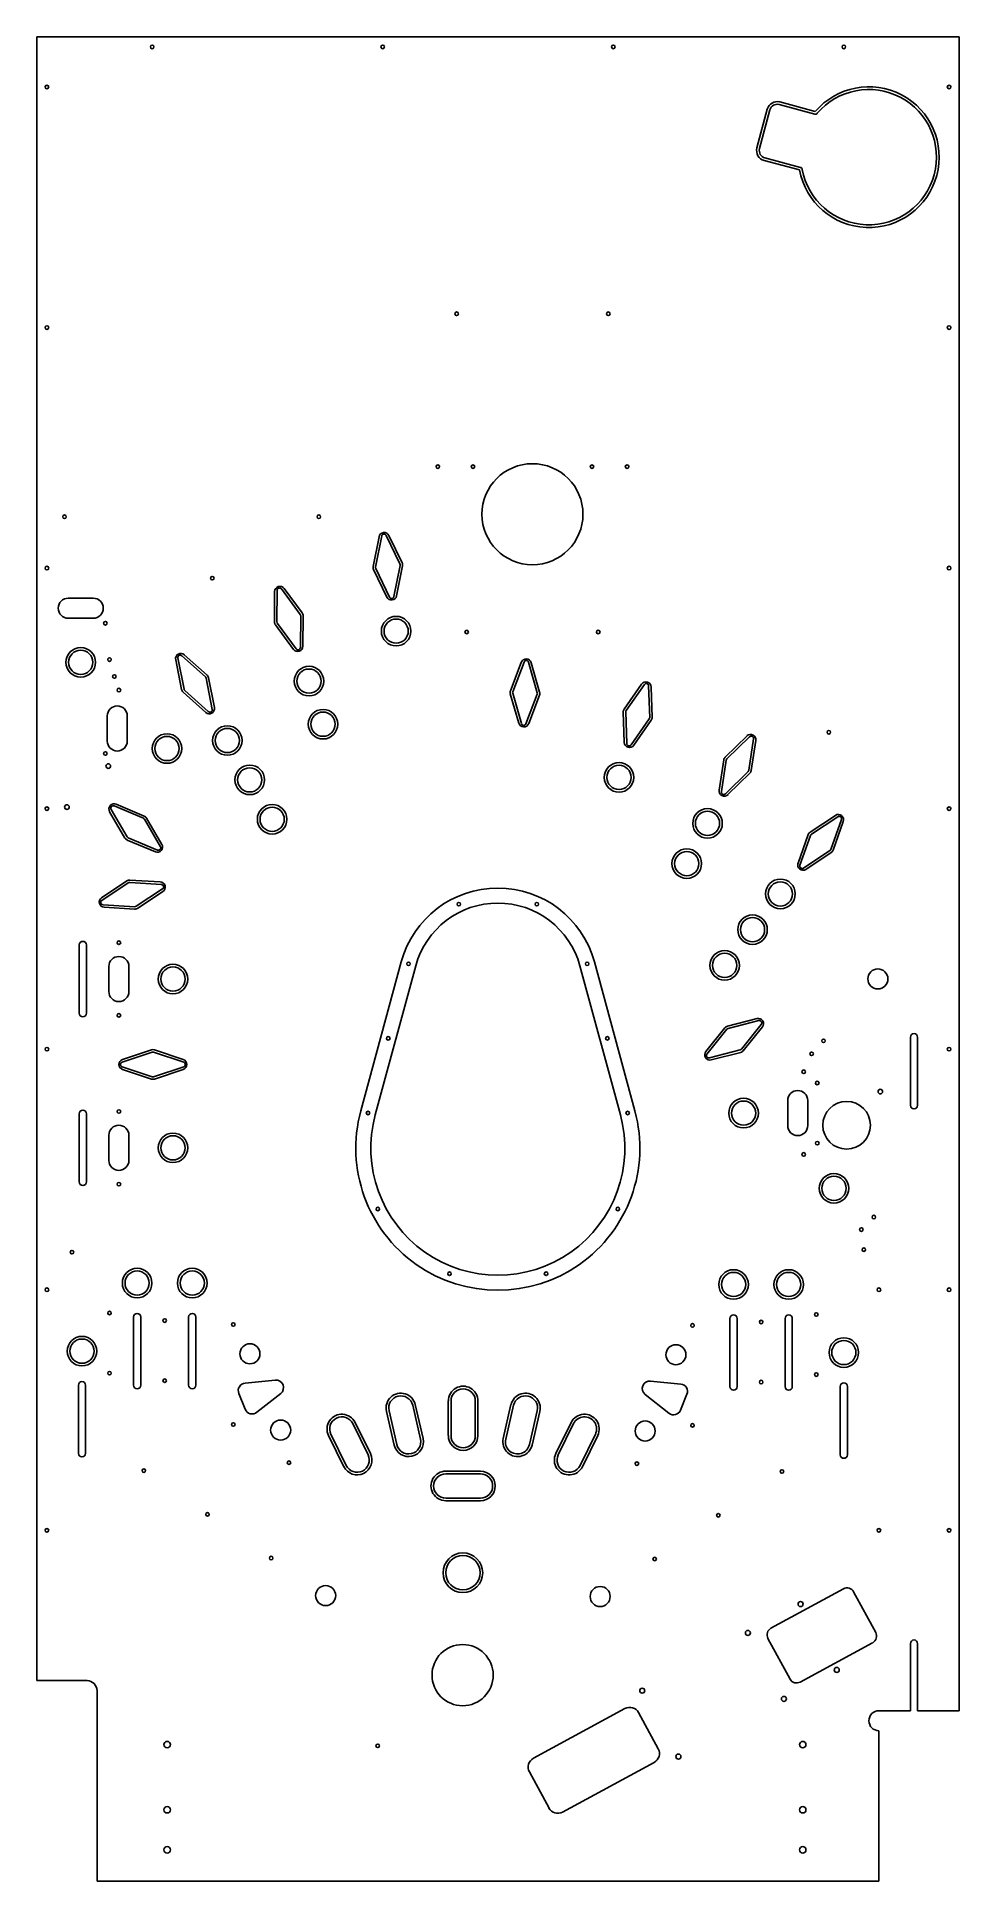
# Model space of a CAD drawing. Extents: x 0 to 23, y 0 to 46.
import ezdxf

# ---------------------------------------------------------------- set-up
doc = ezdxf.new("R2010")
doc.units = 0
doc.header["$LTSCALE"] = 5.77014
doc.header["$MEASUREMENT"] = 0
for name, color, linetype in [('DF250', 3, 'CONTINUOUS'), ('DF500', 5, 'CONTINUOUS'), ('MIRCO_250', 3, 'CONTINUOUS'), ('MIRCO_500', 5, 'CONTINUOUS')]:
    doc.layers.add(name, color=color, linetype=linetype)

msp = doc.modelspace()

# ---------------------------------------------------------------- linework, layer by layer
at = {"layer": 'DF250', "color": 3, "linetype": 'CONTINUOUS'}
for p, q in [((17.958, 43.23), (18.216, 44.196)), ((18.529, 44.376), (19.413, 44.139)), ((19.022, 42.681), (18.138, 42.918)), ((8.077, 19.209), (9.088, 22.929)), ((13.904, 22.929), (14.914, 19.209))]:
    msp.add_line(p, q, dxfattribs=at)
for centre, radius, start, end in [((20.748, 43), 1.755, -169.5198, 139.5198), ((18.463, 44.13), 0.255, 75, 165), ((18.204, 43.164), 0.255, 165, -105), ((11.496, 22.275), 2.495, 15.1959, 164.8041), ((11.496, 18.281), 3.542, 164.8041, 15.1959)]:
    msp.add_arc(centre, radius, start, end, dxfattribs=at)
at = {"layer": 'DF500', "color": 5, "linetype": 'CONTINUOUS'}
for p, q in [((0, 46), (23, 46)), ((0, 46), (0, 5)), ((23, 4.25), (23, 46)), ((23, 46), (23, 4.25)), ((18.023, 43.213), (18.282, 44.179)), ((18.511, 44.311), (19.399, 44.073)), ((19.043, 42.745), (18.155, 42.983)), ((0, 40.75), (0, 7.25)), ((0.782, 32), (1.407, 32)), ((1.407, 31.5), (0.782, 31.5)), ((1.755, 28.437), (1.755, 29.062)), ((2.255, 29.062), (2.255, 28.437)), ((1.057, 21.65), (1.057, 23.35)), ((1.237, 23.35), (1.237, 21.65)), ((1.795, 22.188), (1.795, 22.813)), ((2.295, 22.813), (2.295, 22.188)), ((8.439, 19.111), (9.449, 22.831)), ((13.542, 22.831), (14.552, 19.111)), ((21.785, 19.35), (21.785, 21.05)), ((21.965, 21.05), (21.965, 19.35)), ((18.725, 19.469), (18.725, 18.844)), ((19.225, 18.844), (19.225, 19.469)), ((1.057, 17.44), (1.057, 19.14)), ((1.237, 19.14), (1.237, 17.44)), ((1.795, 17.978), (1.795, 18.603)), ((2.295, 18.603), (2.295, 17.978)), ((2.41, 14.069), (2.41, 12.369)), ((2.59, 12.369), (2.59, 14.069)), ((3.785, 14.069), (3.785, 12.369)), ((3.965, 12.369), (3.965, 14.069)), ((17.285, 12.334), (17.285, 14.034)), ((17.465, 14.034), (17.465, 12.334)), ((18.66, 12.334), (18.66, 14.034)), ((18.84, 14.034), (18.84, 12.334)), ((5.945, 12.496), (5.193, 12.422)), ((15.305, 12.472), (16.057, 12.399)), ((1.035, 12.37), (1.035, 10.67)), ((1.215, 10.67), (1.215, 12.37)), ((5.037, 12.165), (5.196, 11.771)), ((5.486, 11.694), (6.08, 12.162)), ((15.764, 11.67), (15.17, 12.139)), ((16.213, 12.142), (16.054, 11.747)), ((20.035, 10.636), (20.035, 12.336)), ((20.215, 12.336), (20.215, 10.636)), ((20.115, 7.289), (18.308, 6.309)), ((20.919, 6.2), (20.369, 7.214)), ((18.233, 6.055), (18.783, 5.04)), ((19.038, 4.965), (20.844, 5.945)), ((21.785, 4.25), (21.785, 5.925)), ((21.965, 5.925), (21.965, 4.25)), ((1.25, 5), (0, 5)), ((1.5, 0), (1.5, 4.75)), ((14.667, 4.302), (12.382, 3.063)), ((15.496, 3.299), (15.006, 4.202)), ((21, 4.25), (21.785, 4.25)), ((21.965, 4.25), (23, 4.25)), ((21, 3.75), (21, 0)), ((13.111, 1.72), (15.395, 2.96)), ((12.282, 2.724), (12.772, 1.821)), ((1.5, 0), (21, 0))]:
    msp.add_line(p, q, dxfattribs=at)
for centre, radius in [((2.875, 45.75), 0.0445), ((8.625, 45.75), 0.0445), ((14.375, 45.75), 0.0445), ((20.125, 45.75), 0.0445), ((0.25, 44.75), 0.0445), ((22.75, 44.75), 0.0445), ((10.469, 39.094), 0.0445), ((14.25, 39.094), 0.0445), ((0.25, 38.75), 0.0445), ((22.75, 38.75), 0.0445), ((10, 35.281), 0.0445), ((10.875, 35.281), 0.0445), ((12.359, 34.094), 1.26), ((13.844, 35.281), 0.0445), ((14.719, 35.281), 0.0445), ((0.688, 34.031), 0.0445), ((7.031, 34.031), 0.0445), ((0.25, 32.75), 0.0445), ((22.75, 32.75), 0.0445), ((4.375, 32.5), 0.0445), ((1.708, 31.375), 0.0445), ((10.719, 31.156), 0.0445), ((14, 31.156), 0.0445), ((1.812, 30.469), 0.0445), ((1.933, 30.046), 0.0445), ((2.045, 29.707), 0.0445), ((19.75, 28.656), 0.0445), ((1.708, 28.125), 0.0445), ((1.781, 27.812), 0.0575), ((0.25, 26.75), 0.0445), ((0.75, 26.79), 0.0575), ((22.75, 26.75), 0.0445), ((10.523, 24.368), 0.0445), ((12.468, 24.368), 0.0445), ((2.045, 23.406), 0.0445), ((9.268, 22.88), 0.0445), ((13.723, 22.88), 0.0445), ((20.974, 22.502), 0.25), ((2.045, 21.594), 0.0445), ((0.25, 20.75), 0.0445), ((8.763, 21.02), 0.0445), ((14.228, 21.02), 0.0445), ((19.617, 20.96), 0.0445), ((22.75, 20.75), 0.0445), ((19.321, 20.634), 0.0445), ((19.125, 20.188), 0.0445), ((19.462, 19.906), 0.0445), ((20.195, 18.853), 0.594), ((21.035, 19.693), 0.0575), ((2.045, 19.197), 0.0445), ((8.258, 19.16), 0.0445), ((14.733, 19.16), 0.0445), ((19.462, 18.406), 0.0445), ((19.125, 18.125), 0.0445), ((2.045, 17.384), 0.0445), ((8.503, 16.764), 0.0445), ((14.488, 16.764), 0.0445), ((20.874, 16.562), 0.0445), ((20.563, 16.251), 0.0445), ((0.875, 15.688), 0.0445), ((20.625, 15.75), 0.0445), ((10.291, 15.15), 0.0445), ((12.7, 15.15), 0.0445), ((0.25, 14.75), 0.0445), ((21, 14.75), 0.0445), ((22.75, 14.75), 0.0445), ((1.812, 14.169), 0.0445), ((3.188, 13.981), 0.0445), ((4.899, 13.883), 0.0445), ((16.351, 13.86), 0.0445), ((18.063, 13.947), 0.0445), ((19.438, 14.134), 0.0445), ((5.314, 13.153), 0.25), ((15.937, 13.13), 0.25), ((1.812, 12.669), 0.0445), ((3.188, 12.481), 0.0445), ((18.063, 12.447), 0.0445), ((19.438, 12.634), 0.0445), ((4.899, 11.39), 0.0445), ((6.08, 11.25), 0.25), ((15.17, 11.227), 0.25), ((16.351, 11.367), 0.0445), ((2.668, 10.239), 0.0445), ((6.287, 10.436), 0.0445), ((14.964, 10.413), 0.0445), ((18.582, 10.216), 0.0445), ((0.25, 8.75), 0.0445), ((4.255, 9.148), 0.0445), ((16.995, 9.125), 0.0445), ((21, 8.75), 0.0445), ((22.75, 8.75), 0.0445), ((5.842, 8.057), 0.0445), ((15.408, 8.033), 0.0445), ((7.202, 7.122), 0.25), ((14.048, 7.098), 0.25), ((19.046, 6.911), 0.0625), ((17.731, 6.191), 0.0625), ((10.617, 5.138), 0.763), ((19.947, 5.267), 0.0625), ((15.099, 4.75), 0.0625), ((18.631, 4.546), 0.0625), ((3.25, 3.405), 0.08), ((8.5, 3.375), 0.0445), ((19.1, 3.405), 0.08), ((16, 3.105), 0.0625), ((3.25, 1.78), 0.08), ((19.1, 1.78), 0.08), ((3.25, 0.78), 0.08), ((19.1, 0.78), 0.08)]:
    msp.add_circle(centre, radius, dxfattribs=at)
for centre, radius, start, end in [((20.748, 43), 1.688, -169.6231, 139.6231), ((18.463, 44.13), 0.188, 75, 165), ((19.415, 44.134), 0.0625, -105, -40.3769), ((18.204, 43.164), 0.188, 165, -105), ((19.027, 42.685), 0.0625, 10.3769, 75), ((0.782, 31.75), 0.25, 90, -90), ((1.407, 31.75), 0.25, -90, 90), ((2.005, 29.062), 0.25, 0, -180), ((2.005, 28.437), 0.25, 180, 0), ((11.496, 22.275), 2.12, 15.1959, 164.8041), ((1.147, 23.35), 0.09, 0, 180), ((2.045, 22.813), 0.25, 0, -180), ((2.045, 22.188), 0.25, 180, 0), ((1.147, 21.65), 0.09, 180, 0), ((21.875, 21.05), 0.09, 0, 180), ((18.975, 19.469), 0.25, 0, 180), ((21.875, 19.35), 0.09, 180, 0), ((1.147, 19.14), 0.09, 0, 180), ((11.496, 18.281), 3.167, 164.8041, 15.1959), ((2.045, 18.603), 0.25, 0, 180), ((18.975, 18.844), 0.25, 180, 0), ((2.045, 17.978), 0.25, 180, 0), ((1.147, 17.44), 0.09, 180, 0), ((2.5, 14.069), 0.09, 0, -180), ((3.875, 14.069), 0.09, 0, 180), ((17.375, 14.034), 0.09, 0, 180), ((18.75, 14.034), 0.09, 0, 180), ((1.125, 12.37), 0.09, 0, 180), ((5.211, 12.235), 0.188, 95.5935, -158.0705), ((5.964, 12.309), 0.188, -51.7345, 95.5935), ((15.287, 12.286), 0.188, 84.4065, -128.2655), ((20.125, 12.336), 0.09, 0, 180), ((2.5, 12.369), 0.09, 180, 0), ((3.875, 12.369), 0.09, 180, 0), ((16.039, 12.212), 0.188, -21.9295, 84.4065), ((17.375, 12.334), 0.09, 180, 0), ((18.75, 12.334), 0.09, 180, 0), ((5.37, 11.841), 0.188, -158.0705, -51.7345), ((15.88, 11.817), 0.188, -128.2655, -21.9295), ((1.125, 10.67), 0.09, 180, 0), ((20.125, 10.636), 0.09, 180, 0), ((20.204, 7.124), 0.188, 28.4849, 118.4849), ((18.398, 6.144), 0.188, 118.4849, -151.5151), ((20.755, 6.11), 0.188, -61.5151, 28.4849), ((21.875, 5.925), 0.09, 0, 180), ((1.25, 4.75), 0.25, 0, 90), ((18.948, 5.13), 0.188, -151.5151, -61.5151), ((14.786, 4.083), 0.25, 28.4849, 118.4849), ((21, 4), 0.25, 90, -90), ((15.276, 3.18), 0.25, -61.5151, 28.4849), ((12.502, 2.843), 0.25, 118.4849, -151.5151), ((12.991, 1.94), 0.25, -151.5151, -61.5151)]:
    msp.add_arc(centre, radius, start, end, dxfattribs=at)
at = {"layer": 'MIRCO_250', "color": 3, "linetype": 'CONTINUOUS'}
for p, q in [((8.534, 33.533), (8.387, 32.788)), ((8.78, 33.564), (9.11, 32.88)), ((8.397, 32.713), (8.726, 32.029)), ((9.12, 32.805), (8.972, 32.06)), ((6.166, 32.242), (6.618, 31.631)), ((5.93, 32.165), (5.925, 31.406)), ((5.948, 31.334), (6.399, 30.723)), ((6.641, 31.559), (6.634, 30.799)), ((3.462, 30.466), (3.609, 29.721)), ((3.677, 30.588), (4.243, 30.081)), ((11.811, 29.689), (12.081, 30.399)), ((12.539, 29.659), (12.329, 30.388)), ((4.28, 30.015), (4.427, 29.27)), ((3.646, 29.655), (4.211, 29.147)), ((12.019, 28.883), (11.807, 29.613)), ((12.266, 28.873), (12.536, 29.583)), ((14.645, 29.233), (15.082, 29.855)), ((15.344, 29.026), (15.319, 29.784)), ((14.649, 28.401), (14.624, 29.161)), ((14.887, 28.331), (15.322, 28.953)), ((17.166, 28.033), (17.71, 28.564)), ((17.814, 27.7), (17.93, 28.45)), ((17.016, 27.215), (17.131, 27.966)), ((17.236, 27.102), (17.779, 27.632)), ((1.979, 26.861), (2.679, 26.566)), ((1.815, 26.674), (2.197, 26.018)), ((2.736, 26.516), (3.118, 25.859)), ((19.282, 26.163), (19.915, 26.583)), ((19.856, 25.715), (20.11, 26.431)), ((2.254, 25.968), (2.954, 25.673)), ((18.982, 25.387), (19.235, 26.103)), ((19.178, 25.235), (19.81, 25.655)), ((1.613, 24.529), (2.246, 24.948)), ((2.32, 24.967), (3.078, 24.921)), ((2.508, 24.263), (3.142, 24.682)), ((1.677, 24.289), (2.435, 24.244)), ((16.684, 20.693), (17.16, 21.285)), ((17.224, 21.326), (17.96, 21.513)), ((17.618, 20.713), (18.094, 21.305)), ((2.135, 20.494), (2.855, 20.735)), ((2.931, 20.735), (3.651, 20.494)), ((2.135, 20.246), (2.855, 20.006)), ((2.931, 20.006), (3.651, 20.246)), ((16.819, 20.484), (17.554, 20.672)), ((10.261, 11.111), (10.261, 11.976)), ((11, 11.976), (11, 11.111)), ((8.912, 10.874), (8.718, 11.717)), ((9.438, 11.884), (9.632, 11.04)), ((11.629, 11.04), (11.824, 11.884)), ((12.544, 11.717), (12.349, 10.874)), ((7.654, 10.337), (7.273, 11.114)), ((7.937, 11.44), (8.318, 10.663)), ((12.943, 10.663), (13.325, 11.44)), ((13.988, 11.114), (13.607, 10.337)), ((10.198, 10.225), (11.063, 10.225)), ((11.063, 9.486), (10.198, 9.486))]:
    msp.add_line(p, q, dxfattribs=at)
for centre, radius in [((8.96, 31.178), 0.369), ((1.094, 30.4), 0.369), ((6.787, 29.931), 0.369), ((7.136, 28.857), 0.369), ((3.245, 28.25), 0.369), ((4.75, 28.45), 0.369), ((5.309, 27.468), 0.369), ((14.518, 27.53), 0.369), ((5.867, 26.485), 0.369), ((16.725, 26.383), 0.369), ((16.208, 25.379), 0.369), ((18.543, 24.623), 0.369), ((17.848, 23.732), 0.369), ((17.153, 22.841), 0.369), ((3.394, 22.5), 0.369), ((17.625, 19.156), 0.369), ((3.394, 18.29), 0.369), ((19.879, 17.28), 0.369), ((2.5, 14.917), 0.369), ((3.875, 14.917), 0.369), ((17.375, 14.882), 0.369), ((18.75, 14.882), 0.369), ((1.125, 13.219), 0.369), ((20.125, 13.184), 0.369), ((10.624, 7.691), 0.495)]:
    msp.add_circle(centre, radius, dxfattribs=at)
for centre, radius, start, end in [((8.662, 33.507), 0.131, 25.7469, 168.8314), ((8.505, 32.765), 0.12, 168.8174, -154.3079), ((9.002, 32.828), 0.12, -11.1796, 25.6891), ((6.061, 32.164), 0.131, 36.4719, 179.5564), ((8.843, 32.085), 0.131, -154.3218, -11.2371), ((6.045, 31.405), 0.12, 179.5424, -143.5829), ((6.521, 31.56), 0.12, -0.4546, 36.4141), ((3.59, 30.491), 0.131, 48.0891, -168.8264), ((6.504, 30.8), 0.131, -143.5968, -0.5121), ((12.203, 30.352), 0.131, 16.0638, 159.1485), ((4.162, 29.992), 0.12, 11.1625, 48.0313), ((15.189, 29.78), 0.131, 1.8604, 144.945), ((3.727, 29.744), 0.12, -168.8404, -131.9658), ((11.923, 29.646), 0.12, 159.206, -163.9253), ((12.423, 29.626), 0.12, -20.797, 16.0777), ((4.298, 29.244), 0.131, -131.9796, 11.1051), ((14.744, 29.165), 0.12, 145.0025, -178.1287), ((15.224, 29.022), 0.12, -35.0004, 1.8742), ((12.144, 28.92), 0.131, -163.8675, -20.783), ((17.801, 28.47), 0.131, -8.8267, 134.2579), ((14.78, 28.406), 0.131, -178.0709, -34.9864), ((17.25, 27.948), 0.12, 134.3154, 171.1842), ((17.695, 27.718), 0.12, -45.6875, -8.8129), ((17.145, 27.195), 0.131, 171.242, -45.6735), ((1.928, 26.74), 0.131, 67.1555, -149.76), ((2.632, 26.455), 0.12, 30.2289, 67.0977), ((19.987, 26.474), 0.131, -19.5196, 123.565), ((2.301, 26.079), 0.12, -149.774, -112.8994), ((3.005, 25.793), 0.131, -112.9132, 30.1714), ((19.348, 26.063), 0.12, 123.6225, 160.4913), ((19.105, 25.344), 0.131, 160.5491, -56.3664), ((19.743, 25.755), 0.12, -56.3804, -19.5058), ((2.312, 24.848), 0.12, 86.5692, 123.4379), ((3.07, 24.791), 0.131, -56.573, 86.5117), ((1.685, 24.42), 0.131, 123.4957, -93.4198), ((2.442, 24.364), 0.12, -93.4338, -56.5591), ((17.253, 21.21), 0.12, 104.3218, 141.1906), ((17.992, 21.387), 0.131, -38.8204, 104.2643), ((2.893, 20.621), 0.12, 71.5656, 108.4344), ((17.525, 20.789), 0.12, -75.6811, -38.8065), ((2.176, 20.37), 0.131, 108.4922, -108.4233), ((3.61, 20.37), 0.131, -71.5765, 71.5081), ((16.786, 20.611), 0.131, 141.2484, -75.6671), ((2.893, 20.12), 0.12, -108.4373, -71.5627), ((9.078, 11.801), 0.369, 13.011, -166.9888), ((10.631, 11.976), 0.369, -0.0001, -180), ((12.184, 11.801), 0.369, -13.0111, 166.989), ((7.605, 11.277), 0.369, 26.1367, -153.8632), ((13.656, 11.277), 0.369, -26.1368, 153.8632), ((9.272, 10.957), 0.369, -166.9889, 13.0111), ((10.631, 11.111), 0.369, 179.9999, -0.0001), ((11.989, 10.957), 0.369, 166.9889, -13.0111), ((7.986, 10.5), 0.369, -153.8633, 26.1367), ((13.275, 10.5), 0.369, 153.8631, -26.1367), ((10.198, 9.856), 0.369, 89.9999, -89.9999), ((11.063, 9.856), 0.369, -90, 90)]:
    msp.add_arc(centre, radius, start, end, dxfattribs=at)
at = {"layer": 'MIRCO_500', "color": 5, "linetype": 'CONTINUOUS'}
for p, q in [((8.6, 33.552), (8.447, 32.776)), ((8.711, 33.566), (9.055, 32.854)), ((8.452, 32.739), (8.794, 32.026)), ((9.06, 32.817), (8.906, 32.04)), ((6.098, 32.231), (6.569, 31.595)), ((5.992, 32.197), (5.986, 31.406)), ((5.997, 31.37), (6.467, 30.733)), ((6.58, 31.559), (6.573, 30.768)), ((3.516, 30.509), (3.669, 29.733)), ((3.613, 30.564), (4.202, 30.036)), ((11.868, 29.667), (12.149, 30.407)), ((12.48, 29.642), (12.261, 30.402)), ((4.22, 30.003), (4.373, 29.227)), ((3.687, 29.7), (4.275, 29.171)), ((12.086, 28.87), (11.866, 29.63)), ((12.198, 28.865), (12.479, 29.605)), ((14.695, 29.198), (15.15, 29.846)), ((15.283, 29.024), (15.257, 29.814)), ((14.711, 28.372), (14.685, 29.163)), ((14.819, 28.34), (15.272, 28.988)), ((17.209, 27.99), (17.775, 28.542)), ((17.754, 27.709), (17.875, 28.491)), ((17.071, 27.174), (17.192, 27.957)), ((17.171, 27.123), (17.736, 27.676)), ((1.852, 26.733), (2.25, 26.049)), ((1.926, 26.817), (2.655, 26.509)), ((2.683, 26.485), (3.081, 25.801)), ((19.315, 26.112), (19.975, 26.55)), ((19.799, 25.735), (20.063, 26.481)), ((2.278, 26.025), (3.007, 25.717)), ((19.029, 25.337), (19.292, 26.083)), ((19.117, 25.268), (19.776, 25.706)), ((1.62, 24.46), (2.28, 24.897)), ((2.316, 24.906), (3.106, 24.858)), ((2.475, 24.314), (3.135, 24.75)), ((1.649, 24.352), (2.439, 24.305)), ((16.712, 20.63), (17.207, 21.247)), ((17.239, 21.267), (18.006, 21.462)), ((17.571, 20.752), (18.066, 21.368)), ((16.773, 20.536), (17.539, 20.731)), ((2.124, 20.426), (2.874, 20.677)), ((2.124, 20.314), (2.874, 20.064)), ((2.912, 20.677), (3.662, 20.426)), ((2.912, 20.064), (3.662, 20.314)), ((10.328, 11.111), (10.328, 11.976)), ((10.933, 11.976), (10.933, 11.111)), ((8.978, 10.889), (8.783, 11.733)), ((9.372, 11.869), (9.567, 11.025)), ((11.694, 11.025), (11.889, 11.869)), ((12.479, 11.733), (12.284, 10.889)), ((7.715, 10.367), (7.333, 11.144)), ((7.876, 11.41), (8.258, 10.633)), ((13.004, 10.633), (13.385, 11.41)), ((13.928, 11.144), (13.547, 10.367)), ((10.198, 10.158), (11.063, 10.158)), ((11.063, 9.553), (10.198, 9.553))]:
    msp.add_line(p, q, dxfattribs=at)
for centre, radius in [((8.96, 31.178), 0.302), ((1.094, 30.4), 0.302), ((6.787, 29.931), 0.302), ((7.136, 28.857), 0.302), ((3.245, 28.25), 0.302), ((4.75, 28.45), 0.302), ((5.309, 27.468), 0.302), ((14.518, 27.53), 0.302), ((5.867, 26.485), 0.302), ((16.725, 26.383), 0.302), ((16.208, 25.379), 0.302), ((18.543, 24.623), 0.302), ((17.848, 23.732), 0.302), ((17.153, 22.841), 0.302), ((3.394, 22.5), 0.302), ((17.625, 19.156), 0.302), ((3.394, 18.29), 0.302), ((19.879, 17.28), 0.302), ((2.5, 14.917), 0.302), ((3.875, 14.917), 0.302), ((17.375, 14.882), 0.302), ((18.75, 14.882), 0.302), ((1.125, 13.219), 0.302), ((20.125, 13.184), 0.302), ((10.624, 7.691), 0.428)]:
    msp.add_circle(centre, radius, dxfattribs=at)
for centre, radius, start, end in [((8.658, 33.541), 0.059, 25.6893, 168.8202), ((8.505, 32.765), 0.059, 168.818, -154.3085), ((9.002, 32.828), 0.059, -11.176, 25.6855), ((6.051, 32.196), 0.059, 36.4143, 179.5452), ((8.848, 32.052), 0.059, -154.3218, -11.1688), ((6.045, 31.405), 0.059, 179.543, -143.5835), ((6.521, 31.56), 0.059, -0.451, 36.4105), ((3.573, 30.52), 0.059, 48.0315, -168.8376), ((6.514, 30.768), 0.059, -143.5967, -0.4437), ((12.205, 30.386), 0.059, 16.0638, 159.2168), ((4.162, 29.992), 0.059, 11.1661, 48.0277), ((3.727, 29.744), 0.059, -168.8399, -131.9663), ((11.923, 29.646), 0.059, 159.2096, -163.9289), ((12.423, 29.626), 0.059, -20.7964, 16.0771), ((15.198, 29.812), 0.059, 1.8604, 145.0134), ((4.315, 29.215), 0.059, -131.9796, 11.1734), ((14.744, 29.165), 0.059, 145.0061, -178.1323), ((15.224, 29.022), 0.059, -34.9999, 1.8737), ((12.143, 28.886), 0.059, -163.9251, -20.7942), ((17.817, 28.5), 0.059, -8.8267, 134.3263), ((14.77, 28.374), 0.059, -178.1286, -34.9976), ((17.25, 27.948), 0.059, 134.319, 171.1806), ((17.695, 27.718), 0.059, -45.687, -8.8134), ((17.129, 27.165), 0.059, 171.1843, -45.6847), ((1.903, 26.762), 0.059, 67.0978, -149.7712), ((2.632, 26.455), 0.059, 30.2325, 67.0941), ((20.008, 26.501), 0.059, -19.5196, 123.6334), ((2.301, 26.079), 0.059, -149.7735, -112.8999), ((3.03, 25.771), 0.059, -112.9132, 30.2398), ((19.348, 26.063), 0.059, 123.6261, 160.4877), ((19.085, 25.317), 0.059, 160.4914, -56.3776), ((19.743, 25.755), 0.059, -56.3799, -19.5063), ((2.312, 24.848), 0.059, 86.5728, 123.4343), ((3.102, 24.799), 0.059, -56.573, 86.5801), ((1.652, 24.411), 0.059, 123.4381, -93.431), ((2.442, 24.364), 0.059, -93.4332, -56.5597), ((17.253, 21.21), 0.059, 104.3254, 141.187), ((18.02, 21.405), 0.059, -38.8203, 104.3327), ((17.525, 20.789), 0.059, -75.6806, -38.807), ((2.142, 20.37), 0.059, 108.4345, -108.4345), ((2.893, 20.621), 0.059, 71.5692, 108.4308), ((3.643, 20.37), 0.059, -71.5765, 71.5765), ((16.758, 20.593), 0.059, 141.1907, -75.6784), ((2.893, 20.12), 0.059, -108.4368, -71.5632), ((9.078, 11.801), 0.303, 13.0111, -166.9889), ((10.631, 11.976), 0.303, -0.0001, 179.9999), ((12.184, 11.801), 0.303, -13.0111, 166.9889), ((7.605, 11.277), 0.303, 26.1367, -153.8633), ((13.656, 11.277), 0.303, -26.1368, 153.8632), ((10.631, 11.111), 0.303, 179.9999, -0.0001), ((7.986, 10.5), 0.303, -153.8633, 26.1367), ((9.272, 10.957), 0.303, -166.9889, 13.0111), ((11.989, 10.957), 0.303, 166.9889, -13.0111), ((13.275, 10.5), 0.303, 153.8632, -26.1368), ((10.198, 9.856), 0.303, 90, -90), ((11.063, 9.856), 0.303, -90, 90)]:
    msp.add_arc(centre, radius, start, end, dxfattribs=at)

doc.saveas('drawing.dxf')
